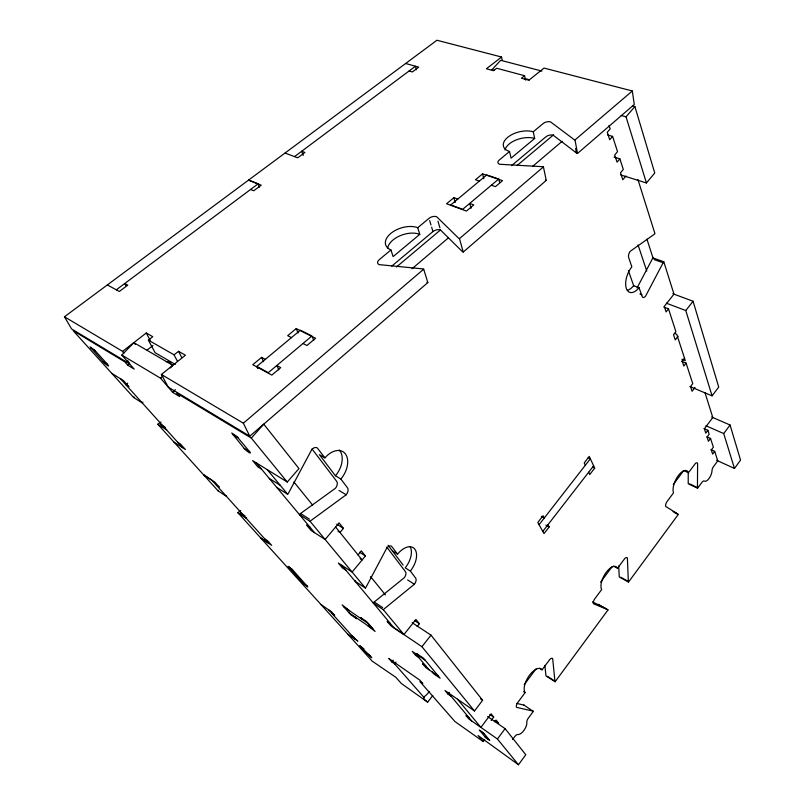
<?xml version="1.0" encoding="UTF-8"?>
<svg xmlns="http://www.w3.org/2000/svg" width="805" height="805" viewBox="0 0 805 805"><rect width="100%" height="100%" fill="white"/><g stroke="black" fill="none" stroke-linecap="round" stroke-linejoin="round"><path stroke-width="1.21" d="M688.225 472.434L688.215 483.181A3.703 1.63 -64.3 0 0 688.335 483.855L697.573 488.263L701.91 482.366A3.713 1.61 -64.3 0 1 704.305 481.048A7.416 3.21 -64.5 0 0 709.064 478.452A7.416 3.21 -64.5 0 0 712.012 470.583A3.693 1.59 -64.7 0 1 713.482 466.648L717.768 460.822L714.689 451.333L710.906 449.623M697.573 488.263A3.723 1.62 -64.3 0 1 697.452 487.589L697.603 463.439A3.794 1.68 -64.6 0 0 695.178 463.73L688.446 472.746A13.363 5.967 -64.2 0 0 678.303 475.614A13.363 5.967 -64.2 0 0 673.523 492.841L667.063 501.535A3.834 1.721 -63.7 0 0 665.705 506.436L677.941 514.083A3.753 1.65 -63.5 0 1 678.243 514.516L628.504 582.085L619.367 577.034A3.824 1.731 -61.9 0 1 619.206 576.39L618.703 565.985M637.057 287.938L652.322 258.938A4.488 2.304 -69.2 0 1 652.996 257.932L663.793 261.756L673.986 294.157L664.276 306.403L666.077 311.907L668.502 308.848L663.833 307.067M663.793 261.756A4.518 2.284 -69.1 0 0 663.119 262.772L645.58 296.139A4.508 2.314 -68.3 0 1 642.289 296.884L639.059 287.697L633.646 285.674A16.04 8.422 -68.8 0 1 627.357 290.333M484.62 739.634L483.181 741.566L478.11 735.549L518.47 764.75L525.776 754.738L505.097 728.656L487.649 716.591M716.611 460.289L734.472 468.45L740.55 460.108L730.055 425L711.61 417.01M512.584 739.543L514.767 736.575A4.095 1.841 -57.8 0 1 517.826 734.522A8.171 3.693 -58 0 0 523.894 730.437A8.171 3.693 -58 0 0 526.832 722.276A4.055 1.831 -58.3 0 1 528.301 718.181L533.312 711.379A4.045 1.831 -58.4 0 0 532.89 711.067L516.589 707.364A4.146 1.912 -58.3 0 1 517.816 702.443L525.132 692.592A14.399 6.671 -58.9 0 1 529.459 675.294A14.399 6.671 -58.9 0 1 542.027 669.851L549.654 659.637A4.065 1.882 -59.4 0 1 552.693 658.711L554.917 681.151A3.995 1.811 -59.3 0 0 555.128 681.744L607.986 609.948A3.884 1.751 -61 0 0 607.624 609.566L593.466 603.77A3.965 1.821 -61.1 0 1 594.764 598.85L601.637 589.612A13.816 6.329 -61.7 0 1 606.205 572.335A13.816 6.329 -61.7 0 1 617.495 568.25L624.66 558.67A3.904 1.781 -62.2 0 1 627.377 558.076L628.343 581.441A3.844 1.711 -61.9 0 0 628.504 582.085M518.47 764.75L497.43 739.01L505.097 728.656M734.472 468.45L723.715 433.563L730.055 425M714.689 451.333L712.636 454.111L711.288 449.985L713.371 447.178L710.543 438.453L706.86 436.813M710.543 438.453L708.44 441.281L707.052 437.045L709.155 434.237L707.877 430.303L704.023 428.602M494.813 721.763L496.071 720.083L498.637 723.303L494.854 720.696M524.236 684.663L535.979 668.895M600.59 582.146L612.192 566.579M673.302 484.55L683.737 470.523L688.446 472.746M491.171 720.485L493.696 717.104L491.08 713.824L480.907 727.428L457.512 699.203M707.877 430.303L705.774 433.13L704.355 428.813L712.807 417.523L704.989 392.689M451.062 696.214L447.962 694.071L445.004 690.529L474.507 710.986L482.598 700.259L430.997 635.155L412.22 622.718M689.895 386.521L712.083 395.859L718.724 387.064L693.075 301.241L672.819 293.724M695.007 387.406L692.069 391.27L690.529 386.571L692.753 383.653L686.081 363.085L681.614 361.254M447.962 694.071L449.301 692.33M240.705 510.571L238.844 511.869A4.538 3.059 -54.4 0 0 237.908 512.745L372.182 661.126L395.829 677.307L401.373 683.515L427.656 702.171L432.808 695.48M684.471 358.124L682.177 361.083L683.807 366.044L686.081 363.085M427.656 702.171C419.556 695.923 425.493 698.177 429.186 691.384M542.791 531.381L593.627 465.803M547.974 524.699L549.191 526.913L544.029 533.584L537.79 522.465L543.043 515.723L544.281 517.987L541.292 516.367M585.326 465.23L584.219 462.875L589.26 456.395L594.704 468.128L589.733 474.558L588.646 472.243M539.058 524.709L590.367 458.759L588.133 457.663M678.122 336.218L675.244 339.901L673.533 334.689L675.898 331.67L668.502 308.848M474.507 710.986L421.931 646.707L430.997 635.155M712.083 395.859L685.78 310.539L693.075 301.241M417.131 626.542L419.365 623.724L415.944 619.427L403.939 634.561L394.007 627.87L341.743 565.261M424.275 697.734L394.561 663.833L391.794 661.901L393.192 660.12M394.561 663.833L395.959 662.052M358.014 554.876L361.344 550.841L365.42 555.963L352.127 572.063L338.321 563.017L342.487 568.008L345.909 570.242M620.776 174.967L646.435 182.966L654.747 173.005L634.893 106.562L632.458 105.908M309.965 527.184L306.453 524.941L311.032 530.404L325.119 539.481L339.096 522.888L343.453 528.362L340.002 532.477L338.03 531.23M625.968 176.013L622.808 179.756L620.524 172.783L623.322 169.483L619.87 158.847L614.054 157.086M619.87 158.847L617.053 162.157L614.698 154.983L617.536 151.652L612.585 136.387L607.654 134.948M612.585 136.387L609.707 139.738L607.262 132.282L610.17 128.921L609.043 125.429M646.435 182.966L626.038 116.826L634.893 106.562M261.524 469.154L257.902 466.91L252.609 460.581L287.264 482.044L298.967 468.58L263.748 424.155L251.301 438.071L176.687 393.102L179.656 396.573L172.783 392.417L160.597 378.249L121.847 355.065L133.811 342.638L172.793 365.319L170.348 367.905M172.783 392.417L175.349 389.67M160.597 378.249L163.033 375.663M127.723 383.2L126.063 384.941L128.981 386.762L123.396 380.554L111.774 373.359M142.948 402.027A5.222 4.015 -53.6 0 1 142.244 402.913L133.61 397.479L73.225 330.754L124.785 361.827L127.804 365.259L129.484 363.508M502.25 60.224L501.545 57.024L436.954 40.25L64.45 316.778L122.591 351.362L146.258 332.988L152.789 336.701L148.392 340.143L174.081 354.854L178.529 351.312L185.422 355.216L161.403 374.456L168.225 387.114L249.781 436.199L427.858 282.565L423.682 269.182A5.846 3.502 -17.3 0 0 422.353 268.84L379.165 264.624A5.726 3.371 -18.3 0 1 379.215 259.693L390.928 249.963A19.733 11.431 -17.5 0 1 390.827 233.4A19.733 11.431 -17.5 0 1 417.745 227.704L429.005 218.346A5.585 3.2 -16.5 0 1 436.662 216.736L458.448 238.028A5.716 3.341 -15.6 0 0 459.474 238.612L463.227 252.056L546.263 180.411L543.425 166.917A5.504 3.079 -13.4 0 0 542.097 166.655L499.653 164.27A5.394 2.958 -14.5 0 1 499.181 160.084L509.525 151.481A18.636 10.073 -13.9 0 1 507.653 137.363A18.636 10.073 -13.9 0 1 533.262 131.768L543.244 123.477A5.283 2.817 -13.2 0 1 550.54 121.897L573.945 139.466A5.414 2.928 -12.2 0 0 575.012 139.929M161.403 374.456L243.352 423.199L423.682 269.182M459.464 238.622L543.425 166.917M632.317 90.985L575.001 139.949L577.517 153.453L634.27 104.479L632.317 90.985L544.059 68.073L528.855 80.238L521.419 78.226L524.578 75.71L525.494 80.047M412.029 268.729L448.466 237.807M532.709 166.303L562.132 141.318M396.473 266.998L440.476 229.968M517.172 165.448L553.578 134.817M391.773 266.123L432.939 231.588A5.534 3.22 -16.6 0 1 440.526 229.999L462.211 251.462A5.675 3.361 -15.5 0 0 463.227 252.046M511.598 165.609L545.971 136.769A5.243 2.838 -13.1 0 1 553.196 135.21L576.471 152.97A5.363 2.948 -12.1 0 0 577.537 153.433M498.758 179.002L462.684 209.31L450.75 204.933L486.763 174.937L498.758 179.002L499.613 182.554M256.835 366.426L300.356 330.191L311.927 335.987L268.276 372.665L256.835 366.426L257.831 368.589M417.745 227.704L419.777 234.356L393.122 256.594L390.928 249.963M533.262 131.768L534.681 138.45L511.074 158.152L509.525 151.481M265.388 359.392L261.605 357.36L252.77 364.705L271.828 375.11L280.724 367.613L276.85 365.54L278.802 369.898M303.052 343.524L306.947 345.516L315.54 338.271L296.24 328.591L287.687 335.695L291.501 337.637M457.814 199.127L453.869 197.698L446.564 203.766L466.447 211.071L473.783 204.893L469.758 203.444L471.046 208.294M491.402 185.251L495.437 186.649L502.541 180.652L482.567 173.87L475.473 179.767L479.418 181.125M410.218 546.837A17.589 10.173 -58.2 0 1 405.217 567.847L410.349 571.067L415.662 578.111A4.961 2.787 -58 0 1 414.374 584.229L384.357 608.741A5.051 2.848 -56.8 0 0 383.371 609.757L373.258 603.015A5.021 2.868 -56.6 0 1 374.234 601.999L404.221 577.779A4.921 2.807 -57.9 0 0 405.489 571.701L386.752 547.088M147.144 350.054L152.94 345.506M501.545 57.024L486.401 68.787L493.525 70.699L496.675 68.244L524.578 75.71M116.302 289.83L258.023 183.902L259.361 187.203M294.529 156.613L415.45 66.231L416.427 69.763M340.867 479.015A19.632 12.699 -58.8 0 0 345.395 453.899A19.632 12.699 -58.8 0 0 324.918 457.884L319.404 454.654L335.423 475.785L340.867 479.015L347.478 487.78A5.504 3.482 -58.4 0 1 346.18 494.763L311.273 520.322A5.615 3.562 -56.7 0 0 310.146 521.409L299.44 514.576A5.575 3.582 -56.5 0 1 300.567 513.499L335.403 488.283A5.464 3.492 -58.3 0 0 336.681 481.33L312.038 448.959M161.02 422.021L158.907 423.329A4.991 3.733 -53.6 0 0 157.83 424.255L218.064 490.819L226.426 496.333A4.729 3.26 -54.4 0 0 226.638 496.071M516.83 703.429L523.924 705.079L533.312 711.379M541.926 71.102L500.67 60.295L491.966 69.683L494.381 70.337M524.659 78.498L529.499 79.806M621.188 115.487L626.038 116.826M405.66 63.484L418.741 67.157L412.351 71.947L409.061 71.011M654.103 259.572L663.119 262.772M285 153.051L297.739 157.81L304.894 152.447L301.684 151.27L303.213 155.425M666.379 303.203L685.78 310.539M639.965 294.006L641.998 294.781M674.459 333.381L676.753 334.286L685.286 360.61L681.916 359.241M258.023 183.902L248.594 180.079L261.202 185.18L253.736 190.775L250.576 189.467M592.47 601.828L606.105 608.691M705.965 425.765L723.715 433.563M689.754 483.906L697.452 487.589M592.49 467.031L594.704 468.128M673.111 511.678L676.401 513.308M674.952 512.876L678.243 514.516M107.337 284.94L119.331 291.47L127.754 285.151L124.725 283.531L125.822 285.594M545.891 525.112L549.191 526.913M613.621 566.126L617.495 568.25M620.715 577.225L628.343 581.441M607.986 609.948L598.89 604.696A3.864 1.761 -61 0 0 598.518 604.324M175.349 364.434L155.093 352.691L148.392 340.143M338.975 490.426L346.18 494.763M127.804 365.259L134.183 369.103L121.847 355.065M90.744 347.951L95.131 350.628L107.719 364.595A4.095 0.574 41.7 0 1 107.699 365.651A4.095 0.574 41.7 0 1 103.342 361.908L90.049 346.854L95.131 350.628M232.534 434.428L238.089 437.809M102.99 361.505L107.367 364.192M244.156 448.355L249.671 451.736A4.498 0.735 40.8 0 1 248.966 452.501A4.498 0.735 40.8 0 1 244.156 448.355L231.729 432.979L236.851 436.451L249.671 451.736M392.367 550.892L397.559 554.122A17.65 10.143 -58.2 0 1 414.847 549.161A17.65 10.143 -58.2 0 1 410.349 571.067M269.273 478.452L280.2 485.274M336.762 524.166L343.453 528.362M276.779 487.438L287.647 494.27A5.856 3.874 -56.7 0 0 288.623 492.901L311.746 449.603A5.736 3.804 -58.8 0 1 317.351 448.013L324.918 457.884M407.592 579.922L414.374 584.229M160.326 424.235L165.438 427.485M300.567 513.499L309.482 519.175M359.614 552.26L365.42 555.963M157.83 424.255L166.404 429.719A5.031 3.723 -53.9 0 1 166.655 429.468M539.732 668.381L542.027 669.851M547.4 676.341L554.917 681.151M555.128 681.744L546.122 675.979A3.975 1.821 -59.2 0 1 545.911 675.385L544.854 665.383M360.127 558.7L362.109 559.968L335.615 527.023M177.684 442.237L180.551 444.078L185.442 449.522L174.061 442.187M216.434 485.244L219.262 487.106L214.764 482.104L203.514 474.739L211.926 480.243L268.9 543.476L260.729 537.961L271.647 545.327L267.733 540.97L264.976 539.119M523.602 691.596L525.132 692.592M397.559 554.122L391.512 546.243A5.152 3.019 -58.1 0 0 386.782 548.034L366.235 586.815A5.243 3.069 -56.7 0 1 365.39 588.063L355.116 581.28A5.212 3.089 -56.6 0 0 355.558 580.687M414.394 620.444L419.365 623.724M240.222 512.785L245.153 516.065M374.234 601.999L382.657 607.614M237.908 512.745L246.189 518.269A4.568 3.049 -54.6 0 1 246.642 517.796M390.425 623.583L387.135 621.359L390.727 625.656L421.931 646.707M288.512 566.962L292.547 569.719L307.832 586.936L303.767 583.846L288.12 566.287L292.547 569.719M425.191 660.221L412.261 651.386L415.561 655.34L418.771 657.534M480.555 698.861L482.598 700.259M343.846 606.869L368.298 623.583L373.399 629.48L349.048 612.796M425.785 665.936L422.605 663.763L425.805 667.576L438.564 676.341M303.495 583.555L307.49 586.312M489.893 714.478L493.696 717.104M320.923 604.485L331.419 611.76L334.699 615.412L332.073 613.581M352.177 635.9L357.833 641.112L347.539 633.897M469.033 717.748L465.994 715.615L468.741 718.895L497.43 739.01M360.187 646.345C392.196 677.408 345.748 633.626 364.021 649.051M479.579 730.377L484.087 733.556L489.702 740.379L485.536 737.44L479.367 730.055L484.087 733.556M366.345 653.157L370.159 655.854M485.023 736.907L489.51 740.067M483.181 741.566L454.906 721.501L419.958 681.594L422.836 683.606L419.898 680.195L388.775 658.46L391.794 661.901M120.468 378.742L182.574 447.671M328.782 609.938L355.247 639.301M349.662 610.834L342.115 604.887L350.789 614.758L356.545 618.713L354.834 616.761M362.371 619.528L360.65 617.546L366.597 621.611L375.1 631.442L367.493 625.435M133.811 342.638L135.421 344.52M172.441 365.52L170.026 362.632A5.122 3.955 -56.6 0 0 166.283 361.727M256.242 462.825L314.524 532.658M415.471 653.58L428.974 669.75M448.113 692.682L471.76 721.018M418.701 655.783L417.04 653.791L423.551 658.228L440.124 678.233L433.724 673.835L432.154 671.944M267.24 469.637L287.647 494.27M310.146 521.409L365.39 588.063M383.371 609.757L403.939 634.561M251.301 438.071L287.264 482.044M293.895 481.964L312.682 505.138M370.602 576.621L385.434 594.925M388.111 545.277L403.114 565.07M64.45 316.778L71.605 328.953L129.565 363.85L127.834 360.751M122.591 351.362L123.769 353.455M146.258 332.988L150.173 340.314M174.081 354.854L177.392 361.214M178.529 351.312L181.819 357.682M243.352 423.199L249.781 436.199M261.605 357.36L263.577 361.697M296.24 328.591L298.071 332.948M312.38 337.074L313.719 340.354M628.393 270.651L633.787 286.087M638.073 244.962L646.757 271.044M646.928 239.155L653.086 258.224M637.902 179.465L654.938 233.601A4.659 2.415 -70 0 1 654.153 234.366L630.255 251.281A4.689 2.475 -69.4 0 0 628.675 257.61L631.845 266.817A16.09 8.392 -68.7 0 0 626.35 288.482A16.09 8.392 -68.7 0 0 639.059 287.697M429.669 220.57L430.987 224.998M431.641 227.201L432.939 231.588M437.96 221.184L439.892 227.805M453.869 197.698L455.197 202.518M482.567 173.87L483.785 178.7M575.635 148.492L576.471 152.97M545.297 180.189A5.464 3.099 -13.3 0 1 546.263 180.411M387.648 248.111A19.642 11.451 -17.6 0 1 400.055 235.744A19.642 11.451 -17.6 0 1 419.787 234.346M426.881 282.283A5.796 3.522 -17.3 0 1 427.847 282.575M504.987 149.992A18.555 10.103 -13.8 0 1 516.458 139.829A18.555 10.103 -13.8 0 1 534.671 138.45M134.083 396.915A5.182 4.015 -53.3 0 1 133.61 397.479M218.487 490.285A4.699 3.27 -54.2 0 1 218.064 490.819M523.924 705.079A4.025 1.852 -58.3 0 1 524.357 705.391M339.287 450.035A19.551 12.729 -58.8 0 1 335.423 475.785"/></g></svg>
